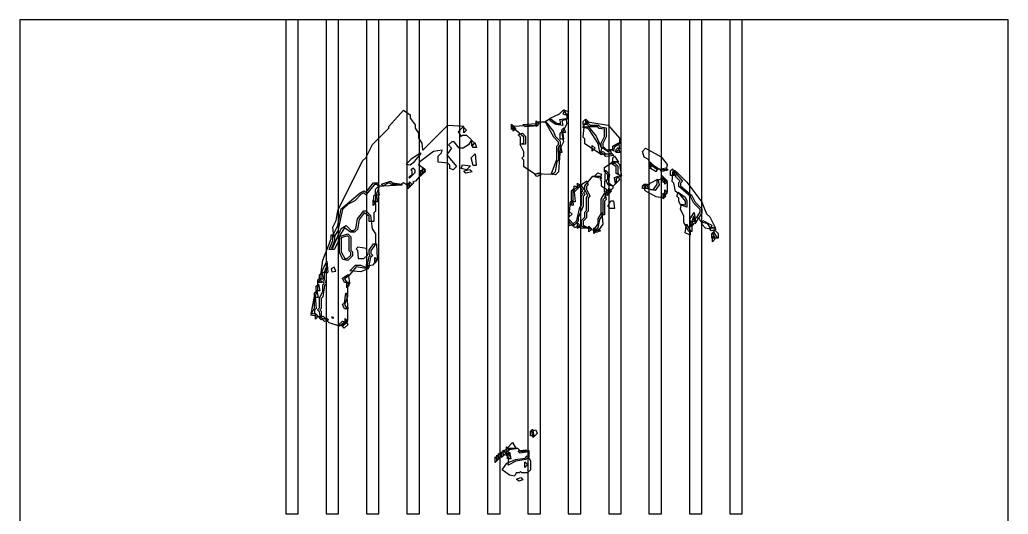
# Model space of a CAD drawing. Header units: millimetres. Extents: x 0 to 283, y 0 to 283.
# Drawn here: x 0 to 282.8, y 141.4 to 282.8 of the extents above; entities that cross this region are included whole.
import ezdxf

# ---------------------------------------------------------------- set-up
doc = ezdxf.new("R2010")
doc.units = ezdxf.units.MM
for name, color, linetype in [('CUT_OUTLINE', 5, 'Continuous'), ('CUT_SLOT', 1, 'Continuous'), ('ENG_D', 3, 'Continuous'), ('ENG_K', 2, 'Continuous'), ('ENG_L', 4, 'Continuous')]:
    doc.layers.add(name, color=color, linetype=linetype)

msp = doc.modelspace()

# ---------------------------------------------------------------- linework, layer by layer
at = {"layer": 'CUT_OUTLINE'}
msp.add_lwpolyline([(0, 0), (282.84, 0), (282.84, 282.84), (0, 282.84), (0, 0)], close=True, dxfattribs=at)
at = {"layer": 'CUT_SLOT'}
for points in [[(76.13, 141.42), (79.69, 141.42), (79.69, 282.84), (76.13, 282.84), (76.13, 141.42)], [(87.68, 141.42), (91.24, 141.42), (91.24, 282.84), (87.68, 282.84), (87.68, 141.42)], [(99.22, 141.42), (102.79, 141.42), (102.79, 282.84), (99.22, 282.84), (99.22, 141.42)], [(110.77, 141.42), (114.34, 141.42), (114.34, 282.84), (110.77, 282.84), (110.77, 141.42)], [(122.32, 141.42), (125.88, 141.42), (125.88, 282.84), (122.32, 282.84), (122.32, 141.42)], [(133.87, 141.42), (137.43, 141.42), (137.43, 282.84), (133.87, 282.84), (133.87, 141.42)], [(145.41, 141.42), (148.98, 141.42), (148.98, 282.84), (145.41, 282.84), (145.41, 141.42)], [(156.96, 141.42), (160.52, 141.42), (160.52, 282.84), (156.96, 282.84), (156.96, 141.42)], [(168.51, 141.42), (172.07, 141.42), (172.07, 282.84), (168.51, 282.84), (168.51, 141.42)], [(180.05, 141.42), (183.62, 141.42), (183.62, 282.84), (180.05, 282.84), (180.05, 141.42)], [(191.6, 141.42), (195.16, 141.42), (195.16, 282.84), (191.6, 282.84), (191.6, 141.42)], [(203.15, 141.42), (206.71, 141.42), (206.71, 282.84), (203.15, 282.84), (203.15, 141.42)]]:
    msp.add_lwpolyline(points, close=True, dxfattribs=at)
at = {"layer": 'ENG_D'}
for points in [[(153.68, 242.82), (153.68, 246.64), (154.15, 247.11), (154.15, 247.86), (152.78, 249.23), (150.3, 253.7), (151.81, 254.61), (153.76, 253.14), (154.8, 253.14), (154.58, 254.27), (156.22, 254.6), (156.52, 253.11), (155.1, 250.28), (155.57, 247.93), (154.62, 246.01), (154.14, 239.37), (153.27, 238.5), (152.19, 238.86), (153.68, 242.82)], [(155.5, 255.82), (155.89, 256.98), (157.04, 256.59), (156.66, 255.44), (155.5, 255.82)], [(140.71, 253.01), (141.52, 252.2), (140.71, 251.4), (140.71, 253.01)], [(141.99, 251.73), (141.19, 250.93), (141.19, 252.53), (141.99, 251.73)], [(148.31, 252.48), (144.63, 252.19), (143.96, 252.87), (147.64, 253.15), (148.31, 252.48)], [(148.59, 253.14), (147.79, 252.34), (147.79, 253.95), (148.59, 253.14)], [(167.82, 249.32), (166.88, 247.43), (166.88, 246.64), (167.92, 245.6), (168.93, 245.6), (169.33, 244.42), (167.06, 244.42), (165.96, 244.97), (165.48, 247.4), (163.16, 251.11), (162.52, 251.75), (161.08, 252.04), (162.12, 253.76), (163.2, 252.67), (165.56, 252.67), (166.05, 252.19), (167.82, 251.93), (167.82, 249.32)], [(142.63, 249.95), (143.84, 250.35), (144.72, 249.47), (144.72, 247.25), (143.31, 247.25), (143.31, 249.28), (142.63, 249.95)], [(163.81, 246.88), (164.62, 246.07), (163.81, 245.27), (163.81, 246.88)], [(169.71, 245.43), (169.71, 246.68), (171.29, 247.63), (171.61, 246), (170.71, 245.1), (169.71, 245.43)], [(178.16, 245.19), (179.09, 246.13), (183.53, 243.66), (185.28, 241.42), (184.98, 239.94), (183.28, 239.94), (182.9, 240.32), (182.46, 239.87), (180.59, 241.21), (179.89, 242.85), (178.7, 243.56), (178.16, 245.19)], [(170.65, 238.86), (170.65, 240.76), (169.1, 241.79), (169.61, 242.3), (170.75, 242.3), (171.58, 241.47), (172.14, 238.11), (170.65, 238.86)], [(114.79, 238.2), (114.79, 239.81), (115.59, 239), (114.79, 238.2)], [(115.26, 240.28), (116.06, 239.47), (115.26, 238.67), (115.26, 240.28)], [(149.16, 238.43), (147.96, 238.03), (147.35, 238.63), (148.56, 239.04), (149.16, 238.43)], [(166.09, 237.55), (164.28, 237.91), (165.4, 239.04), (166.47, 238.68), (166.09, 237.55)], [(168.78, 238.61), (168.32, 236.28), (169.71, 235.36), (169.71, 234.66), (168.36, 233.31), (167.34, 233.65), (167.61, 239.78), (168.78, 238.61)], [(170.14, 237.75), (171.27, 238.12), (171.63, 237.05), (170.5, 235.93), (170.14, 237.75)], [(180.6, 234.29), (181.37, 234.29), (182.43, 235.78), (182.43, 236.78), (183.88, 237.65), (185.26, 236.27), (185.26, 233.74), (183.96, 231.91), (182.12, 232.18), (178.92, 233.9), (178.64, 235.31), (179.2, 235.86), (179.78, 234.7), (180.6, 234.29)], [(193.44, 224.92), (193.57, 224.86), (193.33, 224.74), (193.13, 224.43), (193.1, 224.63), (192.33, 224.24), (192.33, 222.27), (191.49, 222.27), (189.98, 224.79), (189.98, 226.69), (189.02, 228.6), (189.32, 230.09), (190.45, 229.86), (190.45, 230.91), (188.87, 232.93), (187.64, 233.67), (187.17, 236.06), (186.67, 236.56), (186.97, 239.83), (189.59, 236.63), (189.03, 236.08), (189.03, 235.34), (192.29, 232.55), (193.23, 230.66), (195.16, 228.73), (195.16, 227.62), (193.44, 224.92)], [(101.35, 227.59), (101.35, 225.1), (99.94, 225.1), (99.94, 226.62), (98.57, 227.6), (97.1, 225.71), (96.62, 222.86), (95.79, 222.03), (94.67, 222.03), (92.93, 223.34), (91.45, 221.02), (91.45, 220.09), (89.95, 217.08), (88.51, 217.08), (89.57, 219.72), (89.57, 221.14), (90.99, 223.99), (91.94, 228.76), (97.45, 233.31), (98.57, 233.87), (98.98, 233.46), (101.24, 236.17), (102.49, 236.17), (102.78, 234.74), (101.82, 232.36), (101.82, 230.89), (101.45, 230.52), (101.82, 230.14), (101.82, 228.06), (101.35, 227.59)], [(106.13, 236.68), (106.65, 236.16), (109.37, 235.77), (109.36, 235.54), (104.09, 235.23), (103.51, 235.81), (106.13, 236.68)], [(111.82, 235.23), (111.02, 234.43), (111.02, 236.04), (111.82, 235.23)], [(112.29, 235.7), (111.49, 234.9), (111.49, 236.51), (112.29, 235.7)], [(162.16, 235.13), (162.16, 234.34), (163.16, 232.36), (162.63, 231.83), (162.63, 228.06), (162.16, 227.59), (162.16, 226.18), (161.22, 225.23), (161.22, 224.06), (162.93, 223.21), (160.42, 223.21), (159.76, 223.87), (158.73, 223.35), (158.36, 224.45), (159.36, 225.45), (160.3, 229.22), (160.75, 229.67), (160.75, 232.5), (161.12, 232.87), (160.65, 233.35), (161.15, 233.85), (160.19, 235.29), (162.29, 236.79), (162.67, 235.64), (162.16, 235.13)], [(158.63, 233.48), (158.63, 235.32), (160.01, 234.86), (158.63, 233.48)], [(159.57, 236.04), (160.38, 235.23), (159.57, 234.43), (159.57, 236.04)], [(157.92, 230.75), (157.92, 233.91), (158.59, 234.58), (158.88, 230.75), (157.92, 230.75)], [(167.35, 230.89), (167.35, 226.98), (166.41, 226.98), (166.41, 231.52), (167.46, 233.28), (167.84, 231.38), (167.35, 230.89)], [(157.45, 230.61), (158.02, 231.19), (158.48, 229.81), (157.45, 229.81), (157.45, 230.61)], [(157.21, 226.41), (157.21, 228.02), (158.02, 227.22), (157.21, 226.41)], [(166.88, 224.32), (165.55, 222.46), (164.39, 222.85), (165.46, 224.46), (165.46, 225.87), (166.58, 227.72), (166.88, 224.32)], [(193.03, 225.13), (192.84, 226.51), (192.74, 226.51), (192.39, 225.45), (193.03, 225.13)], [(157.21, 225.66), (158.59, 224.29), (157.21, 223.83), (157.21, 225.66)], [(162.87, 222.17), (162.87, 223.78), (163.67, 222.97), (162.87, 222.17)], [(195.5, 225.44), (198.04, 224.03), (197.68, 222.94), (196.22, 223.23), (195.13, 224.32), (195.5, 225.44)], [(197.93, 222.47), (197.32, 223.08), (198.52, 223.48), (199.13, 222.87), (197.93, 222.47)], [(91.45, 216.32), (91.45, 220.79), (93.87, 221.59), (94.75, 220.71), (94.75, 216.94), (95.22, 216.47), (95.22, 215.33), (93.89, 214), (92.47, 214.28), (91.45, 216.32)], [(165.09, 222.5), (164.28, 221.7), (164.28, 223.31), (165.09, 222.5)], [(197.99, 220.38), (197.99, 221.66), (198.51, 222.18), (199.58, 220.38), (197.99, 220.38)], [(100.31, 215.43), (99.94, 215.81), (99.94, 216.92), (101.23, 218.73), (102.05, 218.73), (102.3, 214.42), (101.02, 212.63), (99.4, 212.3), (99.96, 215.08), (100.31, 215.43)], [(87.78, 207.42), (87.2, 206.84), (86.72, 203.54), (86.27, 203.08), (86.27, 200.25), (85.89, 199.88), (86.27, 199.5), (86.27, 197.7), (83.33, 198.29), (84.38, 200.4), (84.38, 203.22), (85.32, 205.58), (85.32, 207.49), (86.27, 208.9), (86.27, 210.3), (87.82, 213.72), (88.16, 210.63), (87.68, 210.15), (87.68, 208.26), (87.31, 207.89), (87.78, 207.42)], [(97.62, 210.71), (94.47, 211), (96.07, 212.6), (97.63, 212.6), (99.83, 211.66), (97.62, 210.71)], [(99.23, 212.94), (100.04, 212.13), (99.23, 211.33), (99.23, 212.94)], [(93.99, 209.92), (94.32, 207.65), (92.96, 207.65), (92.32, 208.92), (93.99, 209.92)], [(93.57, 207.75), (94.38, 206.95), (93.57, 206.14), (93.57, 207.75)], [(92.88, 201.87), (93.27, 204.59), (93.48, 204.59), (93.83, 200.11), (92.96, 200.11), (92.34, 201.34), (92.88, 201.87)], [(86.8, 198.02), (87.41, 197.42), (86.2, 197.01), (85.59, 197.62), (86.8, 198.02)], [(88.35, 196.94), (87.15, 196.54), (86.54, 197.15), (87.74, 197.55), (88.35, 196.94)], [(92.46, 195.13), (91.25, 195.53), (92.33, 196.61), (93.54, 196.21), (92.46, 195.13)], [(93.91, 196.58), (93.1, 195.77), (93.1, 197.38), (93.91, 196.58)], [(147.13, 163.81), (146.14, 163.81), (146.14, 165.09), (146.75, 165.71), (147.13, 163.81)], [(138.46, 159.3), (138.92, 159.76), (139.95, 160.28), (142.46, 160.28), (143.39, 159.35), (145.66, 159.6), (145.66, 157.82), (144.83, 156.99), (141.97, 156.52), (139.73, 155.4), (140, 158.27), (138.46, 159.3)], [(144.49, 154.76), (144.49, 156.37), (145.29, 155.56), (144.49, 154.76)]]:
    msp.add_lwpolyline(points, close=True, dxfattribs=at)
at = {"layer": 'ENG_K'}
for points in [[(127.85, 251.26), (127.04, 250.45), (127.04, 252.06), (127.85, 251.26)], [(155.09, 251.36), (155.67, 251.93), (156.13, 250.55), (155.09, 250.55), (155.09, 251.36)], [(161.22, 252.91), (161.22, 253.71), (161.79, 254.29), (162.25, 252.91), (161.22, 252.91)], [(154.62, 250.41), (155.26, 251.05), (155.6, 248.67), (154.62, 248.67), (154.62, 250.41)], [(129.4, 246.68), (129.4, 248.29), (130.21, 247.49), (129.4, 246.68)], [(130.21, 247.69), (130.67, 246.31), (129.64, 246.31), (129.64, 247.11), (130.21, 247.69)], [(155.14, 244.89), (154.15, 244.89), (154.15, 246.17), (154.77, 246.79), (155.14, 244.89)], [(171.68, 244.89), (170.65, 244.89), (170.65, 245.7), (171.22, 246.27), (171.68, 244.89)], [(130.6, 241.12), (129.69, 241.12), (129.14, 243.32), (130.3, 244.47), (130.6, 241.12)], [(165.73, 244.76), (166.94, 245.16), (167.55, 244.56), (166.34, 244.15), (165.73, 244.76)], [(169.32, 244.67), (169.97, 244.02), (167.74, 243.7), (167.08, 244.35), (169.32, 244.67)], [(170.22, 243.86), (171.3, 242.07), (169.71, 242.07), (169.71, 243.34), (170.22, 243.86)], [(181.12, 241.36), (180.31, 240.55), (180.31, 242.16), (181.12, 241.36)], [(180.89, 241.48), (182.48, 240.52), (182.09, 239.36), (180.5, 240.31), (180.89, 241.48)], [(183.13, 240.09), (184.87, 240.44), (185.5, 239.8), (183.77, 239.45), (183.13, 240.09)], [(129.41, 239.33), (127.67, 238.98), (127.04, 239.62), (128.77, 239.97), (129.41, 239.33)], [(183.61, 236.78), (183.61, 238.39), (184.42, 237.59), (183.61, 236.78)], [(184.08, 237.92), (184.89, 237.12), (184.08, 236.31), (184.08, 237.92)], [(186.82, 240.19), (187.2, 238.29), (186.2, 238.29), (186.2, 239.57), (186.82, 240.19)], [(101.82, 232.64), (101.82, 234.39), (102.46, 235.02), (102.8, 232.64), (101.82, 232.64)], [(178.19, 234.52), (178.19, 235.33), (178.77, 235.9), (179.23, 234.52), (178.19, 234.52)], [(184.55, 237.45), (185.36, 236.65), (184.55, 235.84), (184.55, 237.45)], [(101.99, 233.14), (102.33, 230.75), (101.35, 230.75), (101.35, 232.5), (101.99, 233.14)], [(168.06, 234.15), (168.86, 233.35), (168.06, 232.54), (168.06, 234.15)], [(169.33, 233.82), (168.53, 233.01), (168.53, 234.62), (169.33, 233.82)], [(184.08, 231.6), (184.08, 233.21), (184.89, 232.4), (184.08, 231.6)], [(184.55, 232.54), (184.55, 234.15), (185.36, 233.35), (184.55, 232.54)], [(188.44, 233.49), (190.4, 232.09), (190.92, 231.04), (190.92, 229.25), (189.1, 229.85), (188.56, 230.93), (188.56, 231.83), (188.06, 232.34), (188.44, 233.49)], [(101.92, 230.52), (101.12, 229.71), (101.12, 231.32), (101.92, 230.52)], [(168.9, 228.87), (168.23, 229.54), (169.1, 230.99), (169.91, 230.99), (170.21, 228.87), (168.9, 228.87)], [(159.57, 224.72), (160.38, 223.92), (159.57, 223.11), (159.57, 224.72)], [(191.86, 222.57), (191.86, 221.18), (190.43, 221.9), (190.78, 224.37), (191.86, 222.57)], [(166.14, 222.4), (164.93, 222), (164.32, 222.61), (165.53, 223.01), (166.14, 222.4)], [(199.03, 220.15), (198.23, 219.34), (198.23, 220.95), (199.03, 220.15)], [(102.39, 214.02), (101.59, 213.21), (101.59, 214.82), (102.39, 214.02)], [(85.42, 197.99), (84.62, 197.19), (84.62, 198.79), (85.42, 197.99)], [(93.84, 195.57), (92.87, 194.59), (92.33, 195.12), (93.4, 196.9), (93.84, 195.57)], [(148.05, 164.46), (146.93, 163.33), (146.57, 165.15), (147.7, 165.53), (148.05, 164.46)], [(139.92, 159.79), (139.44, 160.28), (141, 161.84), (142.04, 160.09), (139.92, 159.79)], [(136.94, 158.73), (137.75, 157.92), (136.94, 157.12), (136.94, 158.73)], [(137.89, 157.59), (137.89, 159.2), (138.69, 158.39), (137.89, 157.59)], [(139.16, 158.86), (138.36, 158.06), (138.36, 159.67), (139.16, 158.86)], [(139.3, 159), (139.3, 160.61), (140.1, 159.81), (139.3, 159)], [(139.3, 159.67), (140.1, 158.86), (139.3, 158.06), (139.3, 159.67)], [(139.54, 157.21), (139.54, 158.49), (140.15, 159.11), (140.53, 157.21), (139.54, 157.21)], [(136, 157.78), (136.8, 156.98), (136, 156.17), (136, 157.78)], [(136.47, 156.64), (136.47, 158.25), (137.28, 157.45), (136.47, 156.64)], [(138.03, 154.1), (139.38, 155.99), (141.83, 156.97), (144.61, 157.43), (145.19, 158.02), (145.62, 157.59), (146.14, 156.56), (146.14, 154.05), (145.29, 153.21), (143.68, 153.21), (143.31, 153.58), (142.93, 153.21), (142.04, 153.21), (141.55, 152.23), (140.14, 152.51), (138.03, 154.1)], [(142.77, 150.82), (142.16, 151.42), (143.37, 151.83), (143.98, 151.22), (142.77, 150.82)]]:
    msp.add_lwpolyline(points, close=True, dxfattribs=at)
at = {"layer": 'ENG_L'}
for points in [[(122.47, 252.68), (127.11, 252.41), (125.46, 250.76), (126.33, 249.46), (126.71, 249.84), (127.85, 249.84), (129.23, 248.47), (128.4, 247.08), (126.88, 246.07), (125.75, 246.07), (124.33, 247.96), (123.61, 247.96), (122.66, 247.02), (123.58, 246.1), (122.16, 244.2), (125.01, 240.88), (124.04, 239.91), (123.04, 240.25), (123.04, 241.26), (122.46, 241.84), (119.74, 242.09), (119.74, 243.81), (120.7, 244.78), (120.85, 245.55), (118.42, 245.14), (114.5, 242.15), (114.14, 241.43), (116.07, 239.98), (113.26, 236.67), (112.44, 236.5), (112.76, 236.17), (112.33, 235.74), (111.23, 235.19), (109.82, 236.14), (108.95, 235.7), (106.48, 235.7), (105.59, 236.15), (103.76, 235.23), (102.67, 235.23), (102.2, 235.7), (101.46, 235.7), (99.01, 232.76), (98.48, 233.29), (97.72, 232.92), (95.83, 231.03), (93.95, 230.09), (92.37, 228.51), (90.97, 222.41), (89.88, 220.6), (89.56, 223.49), (90.52, 225.41), (90.99, 228.23), (98.09, 242.44), (99.04, 243.38), (100.92, 247.16), (105.59, 251.83), (105.59, 252.29), (109.8, 256.99), (111.72, 255.62), (111.72, 254.64), (113.14, 252.75), (113.14, 251.8), (114.08, 250.39), (114.08, 248.97), (115.01, 247.57), (115.23, 245.6), (115.4, 245.6), (122.47, 252.68)], [(151.79, 254.71), (154.48, 255.93), (155.61, 257.06), (156.51, 255.57), (156.51, 254.39), (155.13, 253.93), (155.39, 252.63), (153.36, 252.92), (151.79, 253.96), (151.79, 254.71)], [(140.57, 252.41), (147.45, 252.67), (148.39, 253.62), (150.49, 253.62), (152.71, 250.9), (153.18, 249.5), (154.62, 248.06), (154.62, 246.92), (154.15, 246.45), (154.15, 242.68), (153.66, 242.19), (153.19, 239.36), (152.36, 238.53), (147.24, 238.77), (144.25, 240.76), (144.25, 242.68), (143.68, 243.24), (144.25, 243.81), (144.25, 245.07), (143.23, 247.12), (144.25, 247.63), (144.25, 249.26), (140.57, 252.41)], [(164.96, 249.5), (166.42, 246.1), (166.1, 244.51), (161.69, 247.36), (161.69, 248.8), (161.21, 249.28), (161.48, 252.2), (162.75, 252.2), (164.96, 249.5)], [(162.73, 253.62), (161.93, 252.81), (161.93, 254.42), (162.73, 253.62)], [(165.82, 251.74), (165.37, 252.2), (163.01, 252.2), (162.07, 253.14), (162.55, 253.63), (168.41, 252.66), (171.59, 248.99), (171.59, 247.36), (170.14, 246.39), (169.88, 245.6), (168.86, 245.6), (168.32, 245.06), (166.41, 246.42), (166.41, 247.54), (167.35, 249.43), (167.35, 251.53), (165.82, 251.74)], [(111.67, 241.37), (112.98, 242.24), (114.86, 244.54), (114.59, 244.63), (111.87, 242.83), (110.57, 241.53), (111.67, 241.37)], [(127.83, 239.92), (126.26, 240.24), (126.65, 241.38), (128.96, 241.05), (127.83, 239.92)], [(170.65, 237.44), (170.65, 236.08), (169.78, 235.21), (168.37, 235.49), (167.77, 236.69), (168.29, 237.21), (168.29, 238.43), (167.35, 239.38), (167.35, 240.54), (169.16, 241.83), (170.27, 241.83), (171.12, 240.99), (171.12, 239.06), (171.67, 237.95), (170.65, 237.44)], [(111.63, 237.59), (113.14, 239.1), (113.14, 239.85), (112.63, 240.36), (111.87, 239.9), (112.19, 239.57), (112.19, 238.39), (111.3, 237.94), (111.42, 237.59), (111.63, 237.59)], [(166.88, 231.36), (166.88, 227.15), (165.92, 225.71), (165.44, 223.33), (164.58, 222.47), (160.75, 223.75), (160.75, 225.43), (161.69, 226.37), (161.69, 227.79), (162.16, 228.26), (162.16, 232.03), (162.58, 232.45), (161.69, 234.23), (161.69, 235.31), (163.94, 238.06), (166.03, 238.06), (166.5, 237.59), (166.03, 237.12), (166.41, 236.74), (166.41, 235.36), (167.85, 234.4), (167.33, 231.81), (166.88, 231.36)], [(187.38, 238.2), (187.38, 239.81), (188.19, 239), (187.38, 238.2)], [(196.54, 227.35), (197.48, 226.41), (199.08, 223.21), (197.62, 223.21), (196.9, 224.42), (195, 224.89), (194.52, 225.85), (193.62, 226.15), (194.69, 227.76), (194.69, 228.53), (192.85, 230.38), (191.91, 232.25), (188.56, 235.12), (188.56, 236.27), (188.94, 236.65), (187.59, 238), (187.99, 239.2), (190.86, 236.33), (195.13, 230.64), (196.54, 227.35)], [(158.39, 231.06), (158.39, 233.91), (160.31, 235.83), (161.76, 233.79), (161.32, 233.35), (161.79, 232.87), (161.22, 232.3), (161.22, 229.53), (159.81, 226.23), (159.81, 225.23), (158.39, 223.82), (156.97, 225.24), (157.46, 229.66), (158.39, 231.06)], [(180.37, 236.11), (182.6, 237.23), (182.92, 235.65), (181.84, 234.03), (179.13, 234.57), (179.13, 235.33), (179.61, 235.8), (180.01, 235.39), (180.37, 236.11)], [(96.18, 223.09), (96.65, 225.9), (98.41, 228.16), (99.09, 228.16), (100.4, 226.86), (100.87, 223.06), (101.82, 221.63), (101.82, 218.65), (100.41, 216.77), (100.41, 216), (100.98, 215.43), (100.39, 214.84), (99.92, 212.49), (99.08, 211.64), (96.26, 212.11), (93.97, 209.36), (92.95, 208.75), (93.5, 207.85), (94.48, 207.52), (93.81, 206.85), (93.81, 203.6), (92.9, 201.32), (93.81, 199.95), (93.81, 196.93), (91.5, 195.13), (88.5, 196.13), (87.55, 197.08), (86.05, 197.58), (85.81, 199.29), (85.23, 199.88), (85.8, 200.44), (85.8, 203.23), (86.74, 205.12), (86.74, 207.04), (87.11, 207.42), (86.64, 207.89), (87.21, 208.46), (87.21, 210.34), (87.67, 210.8), (87.57, 211.75), (87.14, 210.48), (86.23, 210.48), (86.74, 214.08), (89.1, 220.19), (89.1, 221.32), (90.04, 221.32), (90.04, 219.63), (89.17, 217.46), (89.44, 217.37), (91.97, 223.14), (93.37, 223.98), (94.85, 222.5), (95.6, 222.5), (96.18, 223.09)], [(191.86, 225.87), (192.94, 227.67), (193.31, 225.1), (191.86, 225.1), (191.86, 225.87)], [(192.1, 223.58), (192.1, 225.19), (192.9, 224.39), (192.1, 223.58)], [(94.75, 216.28), (94.28, 216.75), (94.28, 220.52), (93.75, 221.05), (91.92, 220.45), (91.92, 216.44), (93.01, 214.49), (93.71, 214.49), (94.75, 215.53), (94.75, 216.28)], [(199.88, 220.38), (199.02, 220.38), (198.44, 221.54), (198.83, 222.7), (199.88, 221.66), (199.88, 220.38)], [(96.63, 216.95), (96.85, 214.49), (98.43, 214.49), (99.46, 215.52), (99.25, 217.35), (96.72, 217.77), (96.26, 217.32), (96.63, 216.95)], [(86.79, 208.6), (85.8, 208.6), (85.8, 209.87), (86.41, 210.49), (86.79, 208.6)], [(89.93, 212.03), (89.12, 211.54), (89.28, 210.75), (90.41, 210.91), (89.93, 212.03)], [(84.85, 206.57), (85.47, 207.19), (85.85, 205.3), (84.85, 205.3), (84.85, 206.57)], [(85.32, 207.65), (85.32, 208.46), (85.9, 209.03), (86.36, 207.65), (85.32, 207.65)], [(84.86, 200.26), (84.38, 199.78), (84.38, 198.7), (83.39, 198.7), (84.38, 203.65), (84.49, 203.64), (84.86, 200.26)], [(85, 205.3), (85.38, 203.41), (84.38, 203.41), (84.38, 204.69), (85, 205.3)], [(89.33, 197.52), (89.82, 197.52), (89.33, 197.81), (89.33, 197.52)], [(142.57, 159.5), (144.8, 159.82), (145.46, 159.17), (143.22, 158.85), (142.57, 159.5)]]:
    msp.add_lwpolyline(points, close=True, dxfattribs=at)

doc.saveas('drawing.dxf')
